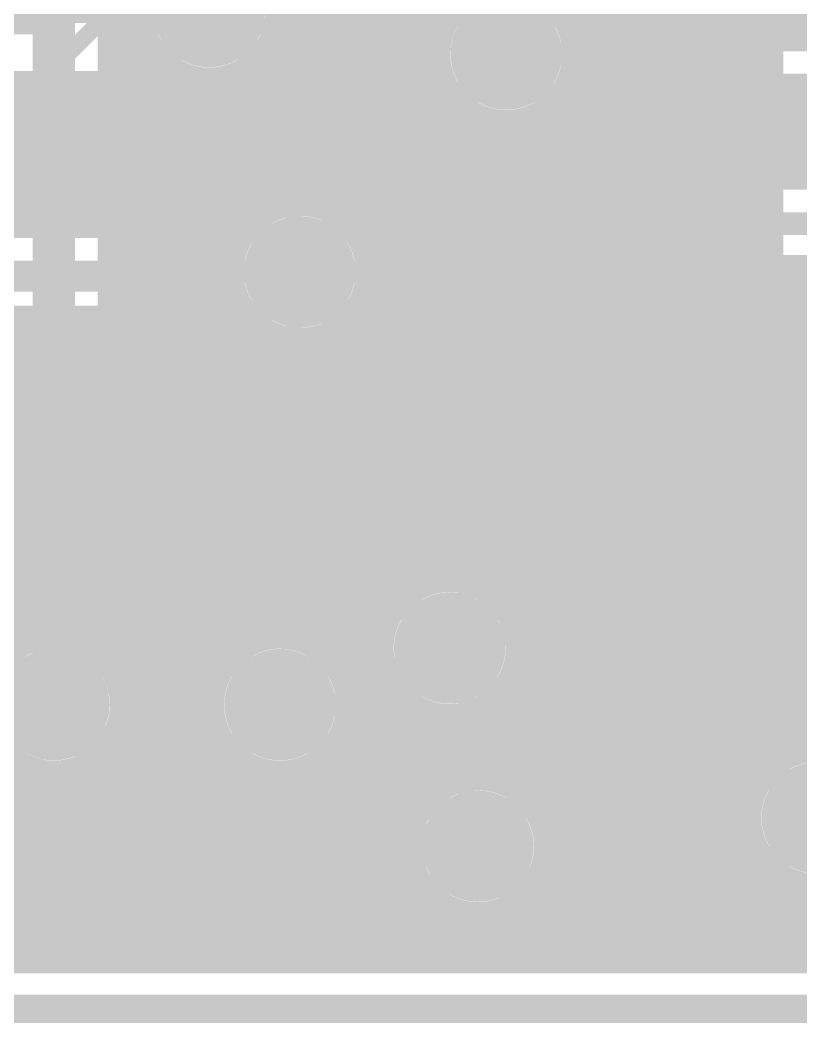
# Model space of a CAD drawing. Extents: x -4 to 136, y -50 to 40.
# Drawn here: x 22.43 to 29.44, y -4.13 to 4.88 of the extents above; entities that cross this region are included whole.
import ezdxf

# ---------------------------------------------------------------- set-up
doc = ezdxf.new("R2010")
doc.units = 0
doc.header["$MEASUREMENT"] = 0
doc.layers.get('0').update_dxf_attribs({"linetype": 'CONTINUOUS'})
for name, color, linetype in [('25-335-0_BOT', 7, 'CONTINUOUS'), ('25-335-0_DRD', 7, 'CONTINUOUS'), ('25-335-0_GND', 6, 'CONTINUOUS'), ('25-335-0_IN1', 4, 'CONTINUOUS'), ('25-335-0_SMT', 5, 'CONTINUOUS'), ('25-335-0_SPT', 10, 'CONTINUOUS'), ('25-335-0_SST', 9, 'CONTINUOUS'), ('25-335-0_TOP', 12, 'CONTINUOUS'), ('THRUHOLE_TAP', 15, 'CONTINUOUS')]:
    doc.layers.add(name, color=color, linetype=linetype)

# ---------------------------------------------------------------- blocks, each defined once
blk = doc.blocks.new('ROUND_40')
at = {"const_width": 0.29972}
blk.add_lwpolyline([(-0.14986, 0, 1), (0.14986, 0, 1)], format="xyb", close=True, dxfattribs=at)
blk = doc.blocks.new('ROUND_60')
at = {"const_width": 0.50038}
blk.add_lwpolyline([(-0.25019, 0, 1), (0.25019, 0, 1)], format="xyb", close=True, dxfattribs=at)
blk = doc.blocks.new('ROUND_62')
at = {"const_width": 0.50038}
blk.add_lwpolyline([(-0.25019, 0, 1), (0.25019, 0, 1)], format="xyb", close=True, dxfattribs=at)
blk = doc.blocks.new('ROUND_63')
at = {"const_width": 0.0635}
blk.add_lwpolyline([(-0.03175, 0, 1), (0.03175, 0, 1)], format="xyb", close=True, dxfattribs=at)
blk = doc.blocks.new('RECTANGLE_2')
blk.add_solid([(0.4826, 0.4064), (0.4826, -0.4064), (-0.4826, 0.4064), (-0.4826, -0.4064)])
blk = doc.blocks.new('RECTANGLE_17')
blk.add_solid([(0.508, 0.635), (0.508, -0.635), (-0.508, 0.635), (-0.508, -0.635)])
blk = doc.blocks.new('ROUND_23')
at = {"const_width": 0.10033}
blk.add_lwpolyline([(-0.050164, 0, 1), (0.050164, 0, 1)], format="xyb", close=True, dxfattribs=at)

msp = doc.modelspace()

# ---------------------------------------------------------------- linework, layer by layer
at = {"layer": '25-335-0_BOT'}
for points, const_width in [([(24.9174, 20.7772), (24.9174, 3.24612)], 0.254), ([(25.146, 20.7772), (25.146, 3.2131)], 0.254), ([(25.3746, 20.7772), (25.3746, 3.0734)], 0.254), ([(25.6032, 20.7772), (25.6032, -3.556)], 0.254), ([(25.8318, 20.7772), (25.8318, -0.32766)], 0.254), ([(26.0604, 20.7772), (26.0604, -0.17526)], 0.254), ([(27.432, 20.7772), (27.432, -3.556)], 0.254), ([(27.6606, 20.7772), (27.6606, -3.556)], 0.254), ([(27.8892, 20.7772), (27.8892, -3.556)], 0.254), ([(28.1178, 14.80566), (28.1178, -3.556)], 0.254), ([(28.3464, 14.65326), (28.3464, -3.556)], 0.254), ([(28.575, 14.61008), (28.575, -3.556)], 0.254), ([(28.8036, 14.52626), (28.8036, -3.556)], 0.254), ([(29.0322, 14.29766), (29.0322, -1.9939)], 0.254), ([(29.1592, 14.17066), (29.1592, -1.82626)], 0.254), ([(24.13, 13.97), (24.13, 4.953)], 0.2032), ([(22.733, 8.89), (22.733, -1.27)], 0.381), ([(23.3172, 8.65378), (23.3172, -1.03378)], 0.254), ([(23.2537, 8.5344), (23.2537, -0.9144)], 0.254), ([(26.797, 4.572), (26.797, 7.747)], 0.2032), ([(26.289, 7.37362), (26.289, 4.94284)], 0.254), ([(23.50262, 4.9022), (23.2537, 4.9022)], 0.254), ([(26.26106, 4.9022), (24.75738, 4.9022)], 0.254), ([(29.1592, 4.9022), (27.33294, 4.9022)], 0.254), ([(23.56612, 4.6736), (23.2537, 4.6736)], 0.254), ([(23.5458, 4.71678), (23.5458, -3.556)], 0.254), ([(24.6888, 4.6609), (24.6888, 3.19278)], 0.254), ([(26.1747, 4.6736), (24.69388, 4.6736)], 0.254), ([(29.1592, 4.6736), (27.4193, 4.6736)], 0.254), ([(23.75662, 4.445), (23.2537, 4.445)], 0.254), ([(23.7744, 4.4323), (23.7744, -3.556)], 0.254), ([(24.4602, 4.41706), (24.4602, 3.02006)], 0.254), ([(26.17978, 4.445), (24.50084, 4.445)], 0.254), ([(29.1592, 4.445), (27.41422, 4.445)], 0.254), ([(24.003, 4.33578), (24.003, -3.556)], 0.254), ([(24.2316, 4.3307), (24.2316, -0.93472)], 0.254), ([(26.2763, 4.2164), (23.2537, 4.2164)], 0.254), ([(26.289, 4.19862), (26.289, -0.13208)], 0.254), ([(29.1592, 4.2164), (27.3177, 4.2164)], 0.254), ([(27.2034, 4.0894), (27.2034, -3.556)], 0.254), ([(26.56078, 3.9878), (23.2537, 3.9878)], 0.254), ([(26.5176, 4.00812), (26.5176, -0.17526)], 0.254), ([(26.7462, 3.94462), (26.7462, -0.32766)], 0.254), ([(26.9748, 3.96748), (26.9748, -2.08026)], 0.254), ([(29.1592, 3.9878), (27.03322, 3.9878)], 0.254), ([(29.1592, 3.7592), (23.2537, 3.7592)], 0.254), ([(29.1592, 3.5306), (23.2537, 3.5306)], 0.254), ([(29.1592, 3.302), (23.2537, 3.302)], 0.254), ([(24.50846, 3.0734), (23.2537, 3.0734)], 0.254), ([(29.1592, 3.0734), (25.3746, 3.0734)], 0.254), ([(24.35606, 2.8448), (23.2537, 2.8448)], 0.254), ([(29.1592, 2.8448), (25.52954, 2.8448)], 0.254), ([(24.31288, 2.6162), (23.2537, 2.6162)], 0.254), ([(29.1592, 2.6162), (25.57272, 2.6162)], 0.254), ([(24.35606, 2.3876), (23.2537, 2.3876)], 0.254), ([(29.1592, 2.3876), (25.52954, 2.3876)], 0.254), ([(24.50846, 2.159), (23.2537, 2.159)], 0.254), ([(24.4602, 2.2098), (24.4602, -0.71882)], 0.254), ([(29.1592, 2.159), (25.3746, 2.159)], 0.254), ([(25.3746, 2.15646), (25.3746, -1.10998)], 0.254), ([(24.6888, 2.03962), (24.6888, -0.64516)], 0.254), ([(24.9174, 1.98628), (24.9174, -0.65786)], 0.254), ([(25.146, 2.0193), (25.146, -0.76708)], 0.254), ([(29.1592, 1.9304), (23.2537, 1.9304)], 0.254), ([(29.1592, 1.7018), (23.2537, 1.7018)], 0.254), ([(29.1592, 1.4732), (23.2537, 1.4732)], 0.254), ([(29.1592, 1.2446), (23.2537, 1.2446)], 0.254), ([(29.1592, 1.016), (23.2537, 1.016)], 0.254), ([(29.1592, 0.7874), (23.2537, 0.7874)], 0.254), ([(29.1592, 0.5588), (23.2537, 0.5588)], 0.254), ([(29.1592, 0.3302), (23.2537, 0.3302)], 0.254), ([(29.1592, 0.1016), (23.2537, 0.1016)], 0.254), ([(29.1592, -0.127), (23.2537, -0.127)], 0.254), ([(25.8064, -0.3556), (23.2537, -0.3556)], 0.254), ([(29.1592, -0.3556), (26.76906, -0.3556)], 0.254), ([(25.68448, -0.5842), (23.2537, -0.5842)], 0.254), ([(29.1592, -0.5842), (26.89352, -0.5842)], 0.254), ([(24.33066, -0.8128), (23.2537, -0.8128)], 0.254), ([(25.66162, -0.8128), (25.1968, -0.8128)], 0.254), ([(29.1592, -0.8128), (26.91638, -0.8128)], 0.254), ([(24.17826, -1.0414), (23.31974, -1.0414)], 0.254), ([(25.72512, -1.0414), (25.35174, -1.0414)], 0.254), ([(29.1592, -1.0414), (26.85288, -1.0414)], 0.254), ([(25.8318, -1.1938), (25.8318, -3.556)], 0.254), ([(26.7462, -1.1938), (26.7462, -1.9431)], 0.254), ([(24.13508, -1.27), (23.36292, -1.27)], 0.254), ([(25.91562, -1.27), (25.39492, -1.27)], 0.254), ([(29.1592, -1.27), (26.65984, -1.27)], 0.254), ([(26.0604, -1.34874), (26.0604, -2.1336)], 0.254), ([(26.5176, -1.34874), (26.5176, -1.91008)], 0.254), ([(25.3746, -1.42748), (25.3746, -3.556)], 0.254), ([(26.289, -1.39192), (26.289, -1.96342)], 0.254), ([(23.3172, -1.50622), (23.3172, -3.556)], 0.254), ([(24.17826, -1.4986), (23.31974, -1.4986)], 0.254), ([(29.1592, -1.4986), (25.35174, -1.4986)], 0.254), ([(24.2316, -1.60528), (24.2316, -3.556)], 0.254), ([(24.33066, -1.7272), (23.1648, -1.7272)], 0.254), ([(29.1592, -1.7272), (25.1968, -1.7272)], 0.254), ([(22.4028, -1.80594), (22.4028, -3.556)], 0.254), ([(23.0886, -1.7907), (23.0886, -3.556)], 0.254), ([(24.4602, -1.82118), (24.4602, -3.556)], 0.254), ([(25.146, -1.77038), (25.146, -3.556)], 0.254), ([(22.6314, -1.8923), (22.6314, -3.556)], 0.254), ([(22.86, -1.88722), (22.86, -3.556)], 0.254), ([(24.6888, -1.89484), (24.6888, -3.556)], 0.254), ([(24.9174, -1.8796), (24.9174, -3.556)], 0.254), ([(26.30678, -1.9558), (15.7988, -1.9558)], 0.254), ([(29.05506, -1.9558), (26.77922, -1.9558)], 0.254), ([(26.0223, -2.1844), (15.7988, -2.1844)], 0.254), ([(28.9687, -2.1844), (27.0637, -2.1844)], 0.254), ([(25.92578, -2.413), (15.7988, -2.413)], 0.254), ([(28.97378, -2.413), (27.16022, -2.413)], 0.254), ([(25.9207, -2.6416), (15.7988, -2.6416)], 0.254), ([(29.0703, -2.6416), (27.1653, -2.6416)], 0.254), ([(29.0322, -2.57556), (29.0322, -3.556)], 0.254), ([(29.2608, -2.82194), (29.2608, -3.556)], 0.254), ([(26.00706, -2.8702), (15.91818, -2.8702)], 0.254), ([(29.35478, -2.8702), (27.07894, -2.8702)], 0.254), ([(29.4894, -2.9083), (29.4894, -3.556)], 0.254), ([(26.0604, -2.94386), (26.0604, -3.556)], 0.254), ([(26.9748, -2.9972), (26.9748, -3.556)], 0.254), ([(26.2509, -3.0988), (15.99184, -3.0988)], 0.254), ([(26.289, -3.11658), (26.289, -3.556)], 0.254), ([(26.5176, -3.16992), (26.5176, -3.556)], 0.254), ([(26.7462, -3.1369), (26.7462, -3.556)], 0.254), ([(52.86248, -3.0988), (26.83256, -3.0988)], 0.254), ([(52.9844, -3.3274), (15.9766, -3.3274)], 0.254), ([(68.38442, -3.556), (15.86738, -3.556)], 0.254)]:
    msp.add_lwpolyline(points, dxfattribs=dict(at, const_width=const_width))
at = {"layer": '25-335-0_BOT', "const_width": 0.254}
for points in [[(23.6982, 5.4102, 0.2063465), (23.50113, 4.953)], [(24.75992, 4.953, 0.2063464), (24.56252, 5.41096)], [(26.3652, 5.0292, 0.2063465), (26.16813, 4.572)], [(27.42692, 4.572, 0.2063464), (27.22952, 5.02996)], [(23.50008, 4.953, 0.4142136), (24.13, 4.32308)], [(24.13, 4.32308, 0.4142136), (24.75992, 4.953)], [(26.16708, 4.572, 0.4142136), (26.797, 3.94208)], [(26.797, 3.94208, 0.4142136), (27.42692, 4.572)], [(24.9428, 3.24612, 0.4142136), (24.31288, 2.6162)], [(25.57272, 2.6162, 0.4142136), (24.9428, 3.24612)], [(24.31288, 2.6162, 0.4142136), (24.9428, 1.98628)], [(24.9428, 1.98628, 0.4142136), (25.57272, 2.6162)], [(26.289, -0.13208, 0.4142136), (25.65908, -0.762)], [(26.91892, -0.762, 0.4142136), (26.289, -0.13208)], [(24.765, -0.64008, 0.4142136), (24.13508, -1.27)], [(25.39492, -1.27, 0.4142136), (24.765, -0.64008)], [(25.65908, -0.762, 0.4142136), (26.289, -1.39192)], [(26.289, -1.39192, 0.4142136), (26.91892, -0.762)], [(23.36292, -1.27, 0.1509249), (23.25319, -0.91475)], [(23.36292, -1.27, 0.1509249), (23.25319, -0.91475)], [(22.10308, -1.27, 0.4142136), (22.733, -1.89992)], [(22.10308, -1.27, 0.4142136), (22.733, -1.89992)], [(22.733, -1.89992, 0.4142136), (23.36292, -1.27)], [(22.733, -1.89992, 0.4142136), (23.36292, -1.27)], [(24.13508, -1.27, 0.4142136), (24.765, -1.89992)], [(24.765, -1.89992, 0.4142136), (25.39492, -1.27)], [(29.1592, -1.82626, 0.2070673), (28.96028, -2.286)], [(26.543, -1.91008, 0.4142136), (25.91308, -2.54)], [(27.17292, -2.54, 0.4142136), (26.543, -1.91008)], [(28.96108, -2.286, 0.4142136), (29.591, -2.91592)], [(25.91308, -2.54, 0.4142136), (26.543, -3.16992)], [(26.543, -3.16992, 0.4142136), (27.17292, -2.54)]]:
    msp.add_lwpolyline(points, format="xyb", dxfattribs=at)
at = {"layer": '25-335-0_DRD', "const_width": 0.254}
for points in [[(-4.0005, 34.00044), (-4.0005, -4.0005), (135.99922, -4.0005), (135.99922, 34.00044), (-4.0005, 34.00044)], [(23.495, 5.588), (23.495, 4.318)], [(24.765, 5.588), (23.495, 4.318)], [(24.765, 4.318), (23.495, 5.588)], [(24.765, 4.318), (24.765, 5.588)], [(26.162, 5.207), (26.162, 3.937)], [(27.432, 5.207), (26.162, 3.937)], [(27.432, 3.937), (26.162, 5.207)], [(27.432, 3.937), (27.432, 5.207)], [(23.495, 4.318), (24.765, 4.318)], [(26.162, 3.937), (27.432, 3.937)], [(24.3078, 3.2512), (24.3078, 1.9812)], [(25.5778, 3.2512), (24.3078, 3.2512)], [(25.5778, 3.2512), (24.3078, 1.9812)], [(25.5778, 1.9812), (24.3078, 3.2512)], [(25.5778, 1.9812), (25.5778, 3.2512)], [(24.3078, 1.9812), (25.5778, 1.9812)], [(28.321, 1.8288), (28.321, 0.5588)], [(29.591, 1.8288), (28.321, 1.8288)], [(29.591, 1.8288), (28.321, 0.5588)], [(29.591, 0.5588), (28.321, 1.8288)], [(28.321, 0.5588), (29.591, 0.5588)], [(25.654, -0.127), (25.654, -1.397)], [(26.924, -0.127), (25.654, -0.127)], [(26.924, -0.127), (25.654, -1.397)], [(26.924, -1.397), (25.654, -0.127)], [(26.924, -1.397), (26.924, -0.127)], [(23.368, -0.635), (22.098, -0.635)], [(23.368, -0.635), (22.098, -1.905)], [(23.368, -1.905), (22.098, -0.635)], [(23.368, -0.635), (22.098, -0.635)], [(23.368, -0.635), (22.098, -1.905)], [(23.368, -1.905), (22.098, -0.635)], [(23.368, -1.905), (23.368, -0.635)], [(23.368, -1.905), (23.368, -0.635)], [(24.13, -0.635), (24.13, -1.905)], [(25.4, -0.635), (24.13, -0.635)], [(25.4, -0.635), (24.13, -1.905)], [(25.4, -1.905), (24.13, -0.635)], [(25.4, -1.905), (25.4, -0.635)], [(25.654, -1.397), (26.924, -1.397)], [(28.956, -1.651), (28.956, -2.921)], [(30.226, -1.651), (28.956, -1.651)], [(30.226, -1.651), (28.956, -2.921)], [(30.226, -2.921), (28.956, -1.651)], [(22.098, -1.905), (23.368, -1.905)], [(22.098, -1.905), (23.368, -1.905)], [(24.13, -1.905), (25.4, -1.905)], [(25.908, -1.905), (25.908, -3.175)], [(27.178, -1.905), (25.908, -1.905)], [(27.178, -1.905), (25.908, -3.175)], [(27.178, -3.175), (25.908, -1.905)], [(27.178, -3.175), (27.178, -1.905)], [(28.956, -2.921), (30.226, -2.921)], [(25.908, -3.175), (27.178, -3.175)]]:
    msp.add_lwpolyline(points, dxfattribs=at)
at = {"layer": '25-335-0_GND', "const_width": 0.254}
msp.add_lwpolyline([(-4.0005, 34.00044), (-4.0005, -4.0005), (135.99922, -4.0005), (135.99922, 34.00044), (-4.0005, 34.00044)], dxfattribs=at)
at = {"layer": '25-335-0_IN1'}
for points, const_width in [([(11.557, 19.812), (15.113, 19.812), (17.145, 17.78), (17.145, 10.033), (17.653, 9.525), (24.003, 9.525), (28.829, 4.699), (39.624, 4.699), (40.132, 4.191), (40.132, -1.905), (40.64, -2.413), (49.149, -2.413), (49.657, -1.905), (57.023, -1.905), (57.658, -1.27)], 0.2032), ([(4.318, 14.859), (4.318, 2.032), (8.255, -1.905), (16.51, -1.905), (17.018, -1.397), (17.018, 0.254), (21.082, 4.318), (25.527, 4.318), (26.797, 3.048), (39.497, 3.048)], 0.2032), ([(23.82266, 9.0932), (28.51658, 4.39928)], 0.254), ([(24.9174, 7.99846), (24.9174, 4.7498)], 0.254), ([(25.146, 7.76986), (25.146, 4.7498)], 0.254), ([(25.3746, 7.54126), (25.3746, 4.7498)], 0.254), ([(25.6032, 7.31266), (25.6032, 4.74218)], 0.254), ([(25.8318, 7.08406), (25.8318, 4.6228)], 0.254), ([(26.0604, 6.85546), (26.0604, 4.3942)], 0.254), ([(26.289, 6.62686), (26.289, 4.94284)], 0.254), ([(27.432, 5.48386), (27.432, 3.4798)], 0.254), ([(27.6606, 5.25526), (27.6606, 3.4798)], 0.254), ([(24.13, 4.953), (21.082, 4.953), (14.732, -1.397), (8.382, -1.397), (5.08, 1.905), (5.08, 5.08)], 0.2032), ([(27.8892, 5.02666), (27.8892, 3.4798)], 0.254), ([(26.26106, 4.9022), (24.75738, 4.9022)], 0.254), ([(28.01366, 4.9022), (27.33294, 4.9022)], 0.254), ([(25.527, 4.7498), (24.7269, 4.7498)], 0.254), ([(28.1178, 4.79806), (28.1178, 3.4798)], 0.254), ([(26.1747, 4.6736), (25.77084, 4.6736)], 0.254), ([(28.24226, 4.6736), (27.4193, 4.6736)], 0.254), ([(25.8318, 4.6228), (26.9748, 3.4798)], 0.254), ([(28.3464, 4.56946), (28.3464, 3.4798)], 0.254), ([(26.17978, 4.445), (26.0096, 4.445)], 0.254), ([(28.47086, 4.445), (27.41422, 4.445)], 0.254), ([(28.575, 4.34848), (28.575, 3.4798)], 0.254), ([(26.2763, 4.2164), (26.2382, 4.2164)], 0.254), ([(26.289, 4.19862), (26.289, 4.1656)], 0.254), ([(35.83686, 4.2164), (27.3177, 4.2164)], 0.254), ([(28.8036, 4.2672), (28.8036, 3.4798)], 0.254), ([(35.8521, 4.2672), (28.829, 4.2672)], 0.254), ([(29.0322, 4.2672), (29.0322, 3.4798)], 0.254), ([(29.2608, 4.2672), (29.2608, 3.4798)], 0.254), ([(29.4894, 4.2672), (29.4894, 3.4798)], 0.254), ([(27.2034, 4.0894), (27.2034, 3.4798)], 0.254), ([(26.56078, 3.9878), (26.4668, 3.9878)], 0.254), ([(26.5176, 4.00812), (26.5176, 3.937)], 0.254), ([(26.7462, 3.94462), (26.7462, 3.7084)], 0.254), ([(26.9748, 3.96748), (26.9748, 3.4798)], 0.254), ([(35.82416, 3.9878), (27.03322, 3.9878)], 0.254), ([(25.34666, 3.8862), (21.2598, 3.8862)], 0.254), ([(22.4028, 3.8862), (22.4028, 3.048)], 0.254), ([(22.6314, 3.8862), (22.6314, 3.048)], 0.254), ([(22.86, 3.8862), (22.86, 3.048)], 0.254), ([(23.0886, 3.8862), (23.0886, 3.048)], 0.254), ([(23.3172, 3.8862), (23.3172, 3.048)], 0.254), ([(23.5458, 3.8862), (23.5458, 3.048)], 0.254), ([(23.7744, 3.8862), (23.7744, 3.048)], 0.254), ([(24.003, 3.8862), (24.003, 3.048)], 0.254), ([(24.2316, 3.8862), (24.2316, 3.048)], 0.254), ([(24.4602, 3.8862), (24.4602, 3.048)], 0.254), ([(24.6888, 3.8862), (24.6888, 3.19278)], 0.254), ([(24.9174, 3.8862), (24.9174, 3.24612)], 0.254), ([(25.146, 3.8862), (25.146, 3.2131)], 0.254), ([(25.34666, 3.8862), (26.48458, 2.74828)], 0.254), ([(25.3746, 3.85826), (25.3746, 3.0734)], 0.254), ([(25.47366, 3.7592), (21.1328, 3.7592)], 0.254), ([(35.89782, 3.7592), (26.6954, 3.7592)], 0.254), ([(25.6032, 3.62966), (25.6032, -0.83566)], 0.254), ([(25.70226, 3.5306), (20.9042, 3.5306)], 0.254), ([(36.11372, 3.5306), (26.924, 3.5306)], 0.254), ([(36.21278, 3.4798), (26.9748, 3.4798)], 0.254), ([(25.8318, 3.40106), (25.8318, -0.32766)], 0.254), ([(25.93086, 3.302), (20.6756, 3.302)], 0.254), ([(26.0604, 3.17246), (26.0604, -0.17526)], 0.254), ([(24.50846, 3.0734), (20.447, 3.0734)], 0.254), ([(24.48306, 3.048), (20.7772, 3.048)], 0.254), ([(26.15946, 3.0734), (25.3746, 3.0734)], 0.254), ([(26.289, 2.94386), (26.289, -0.13208)], 0.254), ([(26.38806, 2.8448), (25.52954, 2.8448)], 0.254), ([(26.5176, 2.7178), (26.5176, -0.17526)], 0.254), ([(24.9428, 2.6162), (20.7772, 2.6162), (19.558, 1.397)], 0.2032), ([(26.797, 2.6162), (25.57272, 2.6162)], 0.254), ([(26.7462, 2.61874), (26.7462, -0.32766)], 0.254), ([(39.03726, 2.6162), (26.797, 2.6162)], 0.254), ([(26.9748, 2.6162), (26.9748, -2.08026)], 0.254), ([(27.2034, 2.6162), (27.2034, -3.556)], 0.254), ([(27.432, 2.6162), (27.432, -3.556)], 0.254), ([(27.6606, 2.6162), (27.6606, -3.556)], 0.254), ([(27.8892, 2.6162), (27.8892, -3.556)], 0.254), ([(28.1178, 2.6162), (28.1178, -3.556)], 0.254), ([(28.3464, 2.6162), (28.3464, -3.556)], 0.254), ([(28.575, 2.6162), (28.575, -3.556)], 0.254), ([(28.8036, 2.6162), (28.8036, -3.556)], 0.254), ([(29.0322, 2.6162), (29.0322, -1.9939)], 0.254), ([(29.2608, 2.6162), (29.2608, -1.75006)], 0.254), ([(29.4894, 2.6162), (29.4894, -1.6637)], 0.254), ([(39.7002, 2.3876), (25.52954, 2.3876)], 0.254), ([(24.50846, 2.159), (20.9296, 2.159)], 0.254), ([(24.48306, 2.1844), (20.955, 2.1844)], 0.254), ([(22.4028, 2.1844), (22.4028, -0.73406)], 0.254), ([(22.6314, 2.1844), (22.6314, -0.6477)], 0.254), ([(22.86, 2.1844), (22.86, -0.65278)], 0.254), ([(23.0886, 2.1844), (23.0886, -0.7493)], 0.254), ([(23.3172, 2.1844), (23.3172, -1.03378)], 0.254), ([(23.5458, 2.1844), (23.5458, -1.3462)], 0.254), ([(23.7744, 2.1844), (23.7744, -1.5748)], 0.254), ([(24.003, 2.1844), (24.003, -1.8034)], 0.254), ([(24.2316, 2.1844), (24.2316, -0.93472)], 0.254), ([(24.4602, 2.1844), (24.4602, -0.71882)], 0.254), ([(39.7002, 2.159), (25.3746, 2.159)], 0.254), ([(25.3746, 2.15646), (25.3746, -0.8382)], 0.254), ([(24.6888, 2.03962), (24.6888, -0.64516)], 0.254), ([(24.9174, 1.98628), (24.9174, -0.65786)], 0.254), ([(25.146, 2.0193), (25.146, -0.76708)], 0.254), ([(39.7002, 1.9304), (20.701, 1.9304)], 0.254), ([(39.7002, 1.7018), (20.4724, 1.7018)], 0.254), ([(39.7002, 1.4732), (20.2438, 1.4732)], 0.254), ([(39.7002, 1.2446), (20.1676, 1.2446)], 0.254), ([(39.7002, 1.016), (20.05838, 1.016)], 0.254), ([(39.7002, 0.7874), (21.18106, 0.7874)], 0.254), ([(39.7002, 0.5588), (21.30552, 0.5588)], 0.254), ([(39.7002, 0.3302), (21.32838, 0.3302)], 0.254), ([(39.7002, 0.1016), (21.26488, 0.1016)], 0.254), ([(39.7002, -0.127), (21.07184, -0.127)], 0.254), ([(25.8064, -0.3556), (18.4658, -0.3556)], 0.254), ([(39.7002, -0.3556), (26.76906, -0.3556)], 0.254), ([(25.68448, -0.5842), (18.4658, -0.5842)], 0.254), ([(39.7002, -0.5842), (26.89352, -0.5842)], 0.254), ([(24.33066, -0.8128), (23.1648, -0.8128)], 0.254), ([(26.289, -0.762), (25.781, -1.27), (24.765, -1.27)], 0.2032), ([(25.62606, -0.8128), (25.1968, -0.8128)], 0.254), ([(25.60066, -0.8382), (25.2222, -0.8382)], 0.254), ([(25.65908, -0.77978), (25.60066, -0.8382)], 0.254), ([(25.65908, -0.762), (25.65933, -0.77977)], 0.254), ([(39.7002, -0.8128), (26.91638, -0.8128)], 0.254), ([(24.17826, -1.0414), (23.31974, -1.0414)], 0.254), ([(39.7002, -1.0414), (26.85288, -1.0414)], 0.254), ([(26.543, -2.54), (24.003, -2.54), (22.733, -1.27)], 0.381), ([(23.35022, -1.15316), (24.2189, -2.0193)], 0.254), ([(26.7462, -1.1938), (26.7462, -1.9431)], 0.254), ([(24.13508, -1.27), (23.4696, -1.27)], 0.254), ([(39.7002, -1.27), (26.65984, -1.27)], 0.254), ([(26.5176, -1.34874), (26.5176, -1.91008)], 0.254), ([(26.26868, -1.39192), (26.09088, -1.56972)], 0.254), ([(26.26868, -1.39192), (26.289, -1.39225)], 0.254), ([(26.289, -1.39192), (26.289, -1.96342)], 0.254), ([(24.17826, -1.4986), (23.6982, -1.4986)], 0.254), ([(39.7002, -1.4986), (26.162, -1.4986)], 0.254), ([(24.2316, -1.60528), (24.2316, -2.0193)], 0.254), ([(26.0604, -1.59766), (26.0604, -2.0193)], 0.254), ([(24.33066, -1.7272), (23.9268, -1.7272)], 0.254), ([(29.2989, -1.7272), (25.1968, -1.7272)], 0.254), ([(25.781, -1.7018), (25.2222, -1.7018)], 0.254), ([(25.3746, -1.7018), (25.3746, -2.0193)], 0.254), ([(25.6032, -1.7018), (25.6032, -2.0193)], 0.254), ([(25.8318, -1.69926), (25.8318, -2.0193)], 0.254), ([(22.4028, -1.80594), (22.4028, -3.556)], 0.254), ([(24.4602, -1.82118), (24.4602, -2.0193)], 0.254), ([(25.146, -1.77038), (25.146, -2.0193)], 0.254), ([(22.61616, -1.88722), (23.62962, -2.90068)], 0.254), ([(22.6314, -1.905), (22.6314, -3.556)], 0.254), ([(24.6888, -1.89484), (24.6888, -2.0193)], 0.254), ([(24.9174, -1.8796), (24.9174, -2.0193)], 0.254), ([(22.6822, -1.9558), (17.7038, -1.9558)], 0.254), ([(26.30678, -1.9558), (24.1554, -1.9558)], 0.254), ([(29.05506, -1.9558), (26.77922, -1.9558)], 0.254), ([(26.1874, -2.0193), (24.2189, -2.0193)], 0.254), ([(22.9108, -2.1844), (17.4752, -2.1844)], 0.254), ([(22.86, -2.1336), (22.86, -3.556)], 0.254), ([(28.9687, -2.1844), (27.0637, -2.1844)], 0.254), ([(23.0886, -2.3622), (23.0886, -3.556)], 0.254), ([(23.1394, -2.413), (17.2466, -2.413)], 0.254), ([(28.97378, -2.413), (27.16022, -2.413)], 0.254), ([(23.368, -2.6416), (17.018, -2.6416)], 0.254), ([(23.3172, -2.5908), (23.3172, -3.556)], 0.254), ([(29.0703, -2.6416), (27.1653, -2.6416)], 0.254), ([(29.0322, -2.57556), (29.0322, -3.556)], 0.254), ([(23.5458, -2.8194), (23.5458, -3.556)], 0.254), ([(29.2608, -2.82194), (29.2608, -3.556)], 0.254), ([(23.5966, -2.8702), (15.91818, -2.8702)], 0.254), ([(29.35478, -2.8702), (27.07894, -2.8702)], 0.254), ([(29.4894, -2.9083), (29.4894, -3.556)], 0.254), ([(23.7744, -3.00736), (23.7744, -3.556)], 0.254), ([(26.9748, -2.9972), (26.9748, -3.556)], 0.254), ([(26.1874, -3.0607), (24.003, -3.0607)], 0.254), ([(24.003, -3.0607), (24.003, -3.556)], 0.254), ([(24.2316, -3.0607), (24.2316, -3.556)], 0.254), ([(24.4602, -3.0607), (24.4602, -3.556)], 0.254), ([(24.6888, -3.0607), (24.6888, -3.556)], 0.254), ([(24.9174, -3.0607), (24.9174, -3.556)], 0.254), ([(25.146, -3.0607), (25.146, -3.556)], 0.254), ([(25.3746, -3.0607), (25.3746, -3.556)], 0.254), ([(25.6032, -3.0607), (25.6032, -3.556)], 0.254), ([(25.8318, -3.0607), (25.8318, -3.556)], 0.254), ([(26.0604, -3.0607), (26.0604, -3.556)], 0.254), ([(26.2509, -3.0988), (15.99184, -3.0988)], 0.254), ([(26.289, -3.11658), (26.289, -3.556)], 0.254), ([(26.5176, -3.16992), (26.5176, -3.556)], 0.254), ([(26.7462, -3.1369), (26.7462, -3.556)], 0.254), ([(52.86248, -3.0988), (26.83256, -3.0988)], 0.254), ([(52.9844, -3.3274), (15.9766, -3.3274)], 0.254), ([(68.38442, -3.556), (15.86738, -3.556)], 0.254)]:
    msp.add_lwpolyline(points, dxfattribs=dict(at, const_width=const_width))
at = {"layer": '25-335-0_IN1', "const_width": 0.254}
for points in [[(24.75992, 4.953, 0.4142136), (24.13, 5.58292)], [(26.797, 5.20192, 0.4142136), (26.16708, 4.572)], [(27.42692, 4.572, 0.4142136), (26.797, 5.20192)], [(24.7269, 4.7498, 0.0822145), (24.76054, 4.953)], [(25.8318, 4.6228, 0.1989124), (25.527, 4.74905)], [(26.16708, 4.572, 0.4142136), (26.797, 3.94208)], [(26.797, 3.94208, 0.4142136), (27.42692, 4.572)], [(28.5242, 4.3942, 0.1989124), (28.829, 4.26795)], [(28.5242, 4.3942, 0.1989124), (28.829, 4.26795)], [(24.9428, 3.24612, 0.2070678), (24.48364, 3.04745)], [(25.57272, 2.6162, 0.4142136), (24.9428, 3.24612)], [(26.4922, 2.7432, 0.1989124), (26.797, 2.61695)], [(26.4922, 2.7432, 0.1989124), (26.797, 2.61695)], [(24.9428, 1.98628, 0.4142136), (25.57272, 2.6162)], [(24.48306, 2.1844, 0.2070673), (24.9428, 1.98548)], [(26.289, -0.13208, 0.4142136), (25.65908, -0.762)], [(26.91892, -0.762, 0.4142136), (26.289, -0.13208)], [(22.733, -0.64008, 0.4142136), (22.10308, -1.27)], [(22.733, -0.64008, 0.4142136), (22.10308, -1.27)], [(23.35022, -1.15316, 0.3604212), (22.733, -0.64262)], [(23.35022, -1.15316, 0.3604212), (22.733, -0.64262)], [(24.765, -0.64008, 0.4142136), (24.13508, -1.27)], [(25.2222, -0.8382, 0.2063465), (24.765, -0.64113)], [(26.289, -1.39192, 0.4142136), (26.91892, -0.762)], [(22.10308, -1.27, 0.3604217), (22.61616, -1.88722)], [(22.10308, -1.27, 0.3604217), (22.61616, -1.88722)], [(24.13508, -1.27, 0.4142136), (24.765, -1.89992)], [(25.781, -1.7018, 0.1989124), (26.08633, -1.57533)], [(25.781, -1.7018, 0.1989124), (26.08633, -1.57533)], [(29.591, -1.65608, 0.4142136), (28.96108, -2.286)], [(24.765, -1.89992, 0.2063464), (25.22296, -1.70252)], [(26.543, -1.91008, 0.1509244), (26.18775, -2.01981)], [(27.17292, -2.54, 0.4142136), (26.543, -1.91008)], [(28.96108, -2.286, 0.4142136), (29.591, -2.91592)], [(26.543, -3.16992, 0.4142136), (27.17292, -2.54)], [(23.6347, -2.9083, 0.1989124), (24.003, -3.06085)], [(26.1874, -3.0607, 0.1509243), (26.543, -3.17054)]]:
    msp.add_lwpolyline(points, format="xyb", dxfattribs=at)
at = {"layer": '25-335-0_SST', "const_width": 0.1524}
for points in [[(27.1145, 7.8105), (27.1145, 4.8895), (28.7528, 4.8895), (28.7528, 7.8105), (27.1145, 7.8105)], [(20.828, 0.254), (24.892, 0.254), (24.892, 4.826), (23.114, 4.826), (22.86, 4.572), (22.606, 4.826), (20.828, 4.826), (20.828, 0.254)], [(29.083, 0.254), (33.147, 0.254), (33.147, 4.826), (31.369, 4.826), (31.115, 4.572), (30.861, 4.826), (29.083, 4.826), (29.083, 0.254)], [(25.2095, 3.3655), (25.2095, 0.4445), (26.8478, 0.4445), (26.8478, 3.3655), (25.2095, 3.3655)], [(28.7655, 0.4445), (28.7655, 3.3655), (27.1272, 3.3655), (27.1272, 0.4445), (28.7655, 0.4445)], [(25.9334, -0.07366), (25.9334, -0.42926), (26.10358, -0.5461), (26.27376, -0.5461), (26.4414, -0.42926), (26.4414, -0.07366), (25.4254, -0.07366)], [(27.99842, -0.17272), (27.99842, -0.52832), (28.16606, -0.64516), (28.33624, -0.64516), (28.50642, -0.52832), (28.50642, -0.17272), (27.49042, -0.17272)], [(25.9334, -0.3683), (25.4254, -0.5461)], [(27.99842, -0.46736), (27.49042, -0.64516)], [(25.9334, -1.32588), (26.10358, -1.3843), (26.27376, -1.3843), (26.4414, -1.32588), (26.4414, -0.97028), (26.27376, -0.91186), (26.10358, -0.91186), (25.9334, -0.97028), (25.9334, -1.32588), (25.76576, -1.3843), (25.59558, -1.3843), (25.4254, -1.32588), (25.4254, -0.97028), (25.59558, -0.91186), (25.76576, -0.91186), (25.9334, -0.97028)], [(27.99842, -1.42494), (28.16606, -1.48336), (28.33624, -1.48336), (28.50642, -1.42494), (28.50642, -1.06934), (28.33624, -1.01092), (28.16606, -1.01092), (27.99842, -1.06934), (27.99842, -1.42494), (27.82824, -1.48336), (27.65806, -1.48336), (27.49042, -1.42494), (27.49042, -1.06934), (27.65806, -1.01092), (27.82824, -1.01092), (27.99842, -1.06934)], [(25.9334, -2.16408), (25.9334, -1.80848), (26.10358, -1.75006), (26.27376, -1.75006), (26.4414, -1.80848), (26.4414, -2.16408), (26.27376, -2.2225), (26.10358, -2.2225), (25.4254, -1.98628)], [(27.82824, -2.32156), (27.82824, -1.84912), (28.50642, -2.08534), (28.50642, -2.20472), (27.49042, -2.20472)]]:
    msp.add_lwpolyline(points, dxfattribs=at)
at = {"layer": '25-335-0_TOP'}
for points, const_width in [([(34.29, 5.6388), (34.2138, 5.6388), (33.401, 4.826), (28.829, 4.826), (28.0162, 5.6388), (27.94, 5.6388)], 0.381), ([(27.94, 2.6162), (27.94, 2.667), (27.178, 3.429), (24.765, 3.429), (23.876, 2.54), (20.32, 2.54), (17.78, 5.08)], 0.2032), ([(22.86, 3.683), (23.114, 3.937), (27.94, 3.937), (29.21, 2.667), (32.385, 2.667), (34.417, 4.699), (41.021, 4.699), (43.18, 2.54), (44.323, 2.54), (45.212, 3.429), (45.593, 3.429), (46.482, 2.54), (49.149, 2.54), (49.784, 3.175), (51.308, 3.175)], 0.2032), ([(31.115, 3.683), (28.829, 3.683), (27.94, 4.572), (26.797, 4.572)], 0.2032), ([(26.8478, 2.9972), (26.8478, 1.9304)], 0.254), ([(26.99766, 2.9972), (26.8478, 2.9972)], 0.254), ([(26.9748, 2.9972), (26.9748, 0.8128)], 0.254), ([(26.99766, 2.9972), (27.1272, 2.86766)], 0.254), ([(27.1272, 2.8448), (26.8478, 2.8448)], 0.254), ([(27.1272, 2.86766), (27.1272, 1.9304)], 0.254), ([(34.29, 2.6162), (34.2392, 2.6162), (33.274, 1.651), (33.274, 0.635), (33.02, 0.381), (20.701, 0.381)], 0.2032), ([(26.035, 2.6162), (24.9428, 2.6162)], 0.2032), ([(27.1272, 2.6162), (26.8478, 2.6162)], 0.254), ([(30.099, 1.397), (29.591, 1.905), (28.575, 1.905), (27.94, 2.54), (27.94, 2.6162)], 0.2032), ([(27.1272, 2.3876), (26.8478, 2.3876)], 0.254), ([(27.1272, 2.159), (26.8478, 2.159)], 0.254), ([(22.6822, 2.1082), (22.6822, 0.8128)], 0.254), ([(23.0378, 2.1082), (22.6822, 2.1082)], 0.254), ([(22.86, 2.1082), (22.86, 0.8128)], 0.254), ([(23.0378, 2.1082), (23.0378, 0.8128)], 0.254), ([(25.2222, 2.05232), (25.2222, 1.9304)], 0.254), ([(24.7142, 2.02946), (24.7142, 0.8128)], 0.254), ([(24.9174, 1.98628), (24.9174, 0.8128)], 0.254), ([(25.146, 2.0193), (25.146, 0.8128)], 0.254), ([(65.786, 2.032), (60.071, 2.032), (59.436, 1.397), (54.229, 1.397), (53.975, 1.143), (52.705, 1.143), (52.07, 1.778), (51.308, 1.778), (50.927, 1.397), (50.927, 0.508), (50.292, -0.127), (46.355, -0.127), (45.847, -0.635), (26.416, -0.635), (26.289, -0.762)], 0.2032), ([(23.0378, 1.9304), (22.6822, 1.9304)], 0.254), ([(25.2222, 1.9304), (24.7142, 1.9304)], 0.254), ([(25.2222, 1.9304), (25.2222, 1.8796)], 0.254), ([(25.2222, 1.8796), (25.2222, 0.8128)], 0.254), ([(26.8478, 1.9304), (26.8478, 1.8796)], 0.254), ([(27.1272, 1.9304), (26.8478, 1.9304)], 0.254), ([(26.8478, 1.8796), (26.8478, 0.8128)], 0.254), ([(27.1272, 1.9304), (27.1272, 1.8796)], 0.254), ([(27.1272, 1.8796), (27.1272, 0.8128)], 0.254), ([(23.0378, 1.7018), (22.6822, 1.7018)], 0.254), ([(25.2222, 1.7018), (24.7142, 1.7018)], 0.254), ([(27.1272, 1.7018), (26.8478, 1.7018)], 0.254), ([(23.0378, 1.4732), (22.6822, 1.4732)], 0.254), ([(25.2222, 1.4732), (24.7142, 1.4732)], 0.254), ([(27.1272, 1.4732), (26.8478, 1.4732)], 0.254), ([(29.2608, 1.4732), (28.7528, 1.4732)], 0.254), ([(29.2608, 1.4732), (28.7528, 1.4732)], 0.254), ([(28.7528, 1.4732), (28.7528, 0.8128)], 0.254), ([(28.8036, 1.4732), (28.8036, 0.8128)], 0.254), ([(29.0322, 1.4732), (29.0322, 0.8128)], 0.254), ([(29.2608, 1.4732), (29.2608, 0.8128)], 0.254), ([(29.2608, 1.4732), (29.2608, 0.8128)], 0.254), ([(23.0378, 1.397), (23.876, 1.397)], 0.254), ([(24.7142, 1.397), (23.876, 1.397)], 0.254), ([(23.876, 1.397), (24.0792, 1.1938), (26.035, 1.1938)], 0.2032), ([(23.0378, 1.2446), (22.6822, 1.2446)], 0.254), ([(25.2222, 1.2446), (24.7142, 1.2446)], 0.254), ([(27.1272, 1.2446), (26.8478, 1.2446)], 0.254), ([(29.2608, 1.2446), (28.7528, 1.2446)], 0.254), ([(25.2222, 1.1938), (26.035, 1.1938)], 0.254), ([(26.8478, 1.1938), (26.035, 1.1938)], 0.254), ([(27.94, 1.1938), (26.035, 1.1938)], 0.2032), ([(27.1272, 1.1938), (27.94, 1.1938)], 0.254), ([(28.7528, 1.1938), (27.94, 1.1938)], 0.254), ([(28.956, 1.1938), (27.94, 1.1938)], 0.2032), ([(13.843, -2.921), (15.24, -1.524), (16.256, -1.524), (17.145, -2.413), (24.511, -2.413), (25.527, -1.397), (27.178, -1.397), (27.432, -1.143), (45.974, -1.143), (46.482, -0.635), (50.8, -0.635), (51.562, 0.127), (51.562, 1.143)], 0.2032), ([(23.0378, 1.016), (22.6822, 1.016)], 0.254), ([(25.2222, 1.016), (24.7142, 1.016)], 0.254), ([(27.1272, 1.016), (26.8478, 1.016)], 0.254), ([(29.2608, 1.016), (28.7528, 1.016)], 0.254), ([(23.0378, 0.8128), (22.6822, 0.8128)], 0.254), ([(25.2222, 0.8128), (24.7142, 0.8128)], 0.254), ([(27.1272, 0.8128), (26.8478, 0.8128)], 0.254), ([(29.2608, 0.8128), (28.7528, 0.8128)], 0.254), ([(50.292, 0.762), (49.911, 0.381), (46.228, 0.381), (45.72, -0.127), (25.654, -0.127), (25.146, -0.635), (18.796, -0.635), (18.034, 0.127)], 0.2032), ([(22.733, -1.27), (18.161, -1.27), (16.764, 0.127), (14.097, 0.127), (13.97, 0)], 0.381), ([(22.733, -1.27), (18.161, -1.27), (16.764, 0.127), (14.097, 0.127), (13.97, 0)], 0.381), ([(24.765, -1.27), (24.13, -1.905), (17.653, -1.905), (16.383, -0.635)], 0.2032), ([(3.048, -3.302), (3.55092, -3.302), (3.80492, -3.556), (14.097, -3.556), (15.621, -2.032), (16.129, -2.032), (17.018, -2.921), (24.638, -2.921), (25.654, -1.905), (27.305, -1.905), (27.559, -1.651), (46.101, -1.651), (46.609, -1.143), (51.308, -1.143), (51.435, -1.016)], 0.2032), ([(53.467, -2.921), (53.34, -3.048), (27.051, -3.048), (26.543, -2.54)], 0.381), ([(15.367, -3.175), (15.86992, -3.175), (16.12392, -3.429), (26.035, -3.429), (26.162, -3.556), (68.707, -3.556), (68.961, -3.302)], 0.2032)]:
    msp.add_lwpolyline(points, dxfattribs=dict(at, const_width=const_width))
at = {"layer": '25-335-0_TOP', "const_width": 0.254}
for points in [[(24.9428, 1.98628, 0.1155186), (25.22247, 2.05177)], [(24.7142, 2.02946, 0.0931475), (24.9428, 1.9865)]]:
    msp.add_lwpolyline(points, format="xyb", dxfattribs=at)

# ---------------------------------------------------------------- block references
at = {"layer": '25-335-0_BOT'}
for p in [(24.13, 4.953), (26.797, 4.572), (24.9428, 2.6162), (28.956, 1.1938), (26.289, -0.762), (22.733, -1.27), (24.765, -1.27), (29.591, -2.286), (26.543, -2.54)]:
    msp.add_blockref('ROUND_40', p, dxfattribs=at)
at = {"layer": '25-335-0_GND'}
for name, p in [('ROUND_60', (24.13, 4.953)), ('ROUND_60', (26.797, 4.572)), ('ROUND_60', (24.9428, 2.6162)), ('ROUND_63', (28.956, 1.1938)), ('ROUND_60', (26.289, -0.762)), ('ROUND_62', (22.733, -1.27)), ('ROUND_60', (24.765, -1.27)), ('ROUND_60', (29.591, -2.286)), ('ROUND_62', (26.543, -2.54))]:
    msp.add_blockref(name, p, dxfattribs=at)
at = {"layer": '25-335-0_IN1'}
for p in [(24.13, 4.953), (26.797, 4.572), (24.9428, 2.6162), (28.956, 1.1938), (26.289, -0.762), (22.733, -1.27), (24.765, -1.27), (29.591, -2.286), (26.543, -2.54)]:
    msp.add_blockref('ROUND_40', p, dxfattribs=at)
at = {"layer": '25-335-0_SMT'}
for name, p in [('RECTANGLE_17', (22.86, 3.683)), ('RECTANGLE_2', (26.035, 2.6162)), ('RECTANGLE_2', (27.94, 2.6162)), ('RECTANGLE_17', (23.876, 1.397)), ('RECTANGLE_2', (26.035, 1.1938)), ('RECTANGLE_2', (27.94, 1.1938))]:
    msp.add_blockref(name, p, dxfattribs=at)
at = {"layer": '25-335-0_SPT'}
for name, p in [('RECTANGLE_17', (22.86, 3.683)), ('RECTANGLE_2', (26.035, 2.6162)), ('RECTANGLE_2', (27.94, 2.6162)), ('RECTANGLE_17', (23.876, 1.397)), ('RECTANGLE_2', (26.035, 1.1938)), ('RECTANGLE_2', (27.94, 1.1938))]:
    msp.add_blockref(name, p, dxfattribs=at)
at = {"layer": '25-335-0_TOP'}
for name, p in [('ROUND_40', (24.13, 4.953)), ('ROUND_40', (26.797, 4.572)), ('RECTANGLE_17', (22.86, 3.683)), ('RECTANGLE_2', (26.035, 2.6162)), ('RECTANGLE_2', (27.94, 2.6162)), ('ROUND_40', (24.9428, 2.6162)), ('RECTANGLE_17', (23.876, 1.397)), ('RECTANGLE_2', (26.035, 1.1938)), ('RECTANGLE_2', (27.94, 1.1938)), ('ROUND_40', (28.956, 1.1938)), ('ROUND_40', (26.289, -0.762)), ('ROUND_40', (22.733, -1.27)), ('ROUND_40', (24.765, -1.27)), ('ROUND_40', (29.591, -2.286)), ('ROUND_40', (26.543, -2.54))]:
    msp.add_blockref(name, p, dxfattribs=at)
at = {"layer": 'THRUHOLE_TAP'}
for p in [(24.13, 4.953), (26.797, 4.572), (24.9428, 2.6162), (28.956, 1.1938), (26.289, -0.762), (22.733, -1.27), (24.765, -1.27), (26.543, -2.54)]:
    msp.add_blockref('ROUND_23', p, dxfattribs=at)

doc.saveas('drawing.dxf')
